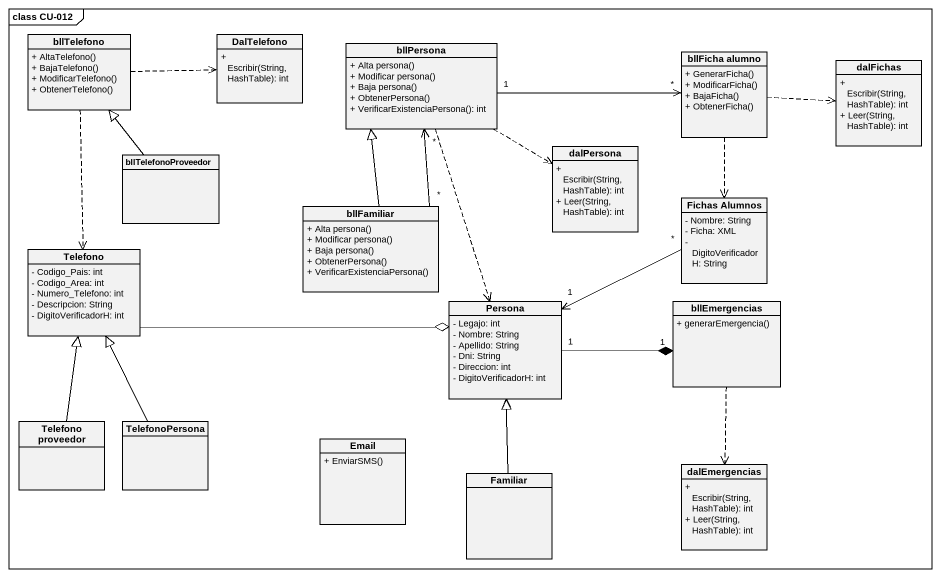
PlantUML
@startuml
mainframe class CU-012
hide circle
hide empty members
skinparam classAttributeIconSize 0
class bllTelefono {
  + AltaTelefono()
  + BajaTelefono()
  + ModificarTelefono()
  + ObtenerTelefono()
}
class DalTelefono {
  + Escribir(String, HashTable): int
}
class bllPersona {
  + Alta persona()
  + Modificar persona()
  + Baja persona()
  + ObtenerPersona()
  + VerificarExistenciaPersona(): int
}
class "bllFicha alumno" as bllFicha_alumno {
  + GenerarFicha()
  + ModificarFicha()
  + BajaFicha()
  + ObtenerFicha()
}
class dalFichas {
  + Escribir(String, HashTable): int
  + Leer(String, HashTable): int
}
class bllTelefonoProveedor
class dalPersona {
  + Escribir(String, HashTable): int
  + Leer(String, HashTable): int
}
class bllFamiliar {
  + Alta persona()
  + Modificar persona()
  + Baja persona()
  + ObtenerPersona()
  + VerificarExistenciaPersona()
}
class "Fichas Alumnos" as Fichas_Alumnos {
  - Nombre: String
  - Ficha: XML
  - DigitoVerificadorH: String
}
class Telefono {
  - Codigo_Pais: int
  - Codigo_Area: int
  - Numero_Telefono: int
  - Descripcion: String
  - DigitoVerificadorH: int
}
class Persona {
  - Legajo: int
  - Nombre: String
  - Apellido: String
  - Dni: String
  - Direccion: int
  - DigitoVerificadorH: int
}
class bllEmergencias {
  + generarEmergencia()
}
class "Telefono proveedor" as Telefono_proveedor
class TelefonoPersona
class Email {
  + EnviarSMS()
}
class Familiar
class dalEmergencias {
  + Escribir(String, HashTable): int
  + Leer(String, HashTable): int
}
bllTelefono .right.> DalTelefono
bllTelefono ..> Telefono
bllPersona "1" -right-> "*" bllFicha_alumno
bllPersona .right.> dalPersona
bllPersona .right.> dalPersona
bllPersona ..> Persona
bllFicha_alumno .right.> dalFichas
bllFicha_alumno ..> Fichas_Alumnos
bllTelefonoProveedor -up-|> bllTelefono
bllFamiliar "*" -up-> "*" bllPersona
bllFamiliar -up-|> bllPersona
Fichas_Alumnos "*" -left-> "1" Persona
Telefono -right-o Persona
Persona "1" -right-* "1" bllEmergencias
bllEmergencias ..> dalEmergencias
Telefono_proveedor -up-|> Telefono
TelefonoPersona -up-|> Telefono
Familiar -up-> Persona
Familiar -up-|> Persona
@enduml
